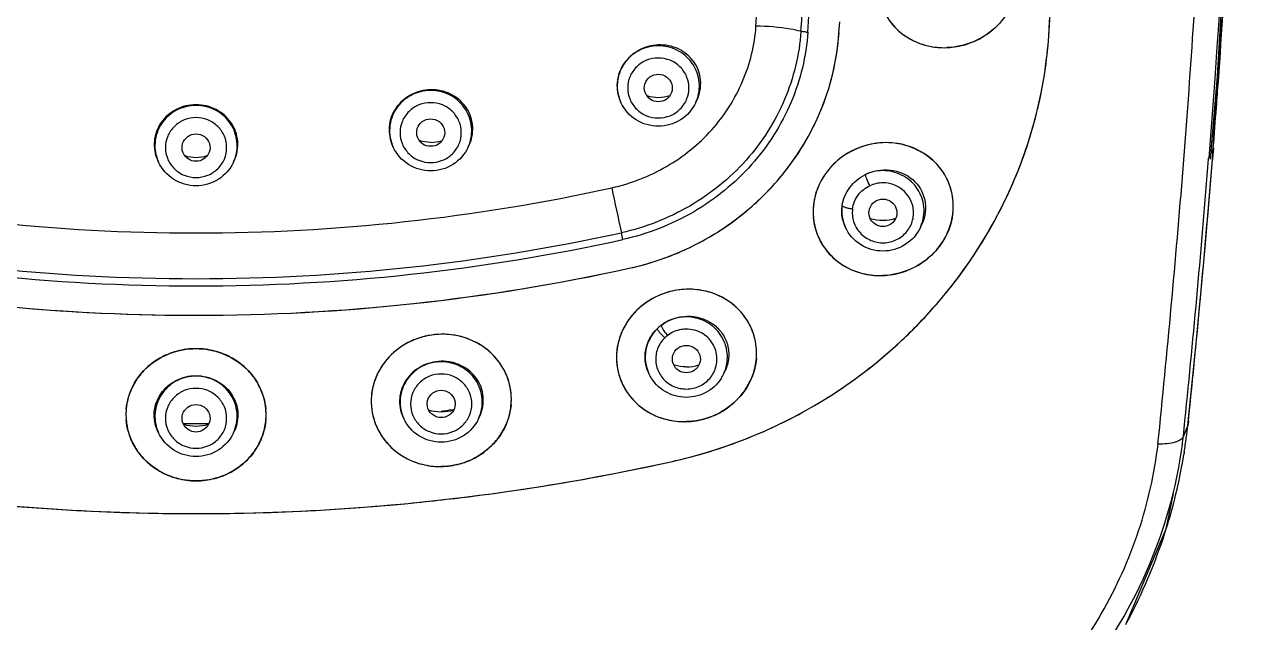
# Model space of a CAD drawing. Extents: x 0 to 3160, y 0 to 2315.
# Drawn here: x 1190.95 to 1225.71, y 975.71 to 992.81 of the extents above; entities that cross this region are included whole.
import ezdxf

# ---------------------------------------------------------------- set-up
doc = ezdxf.new("R2010")
doc.units = 0
doc.header["$LTSCALE"] = 10
doc.header["$MEASUREMENT"] = 0
doc.layers.add('DEF_LAYER_ASSEM_MEMBER', color=7, linetype='CONTINUOUS')

msp = doc.modelspace()

# ---------------------------------------------------------------- linework, layer by layer
at = {"layer": 'DEF_LAYER_ASSEM_MEMBER', "color": 7, "linetype": 'Continuous'}
for p, q in [((1224.875, 988.949), (1225.583, 1000.894)), ((1224.815, 988.954), (1225.222, 993.762)), ((1214.211, 992.564), (1214.232, 992.882)), ((1214.211, 992.564), (1214.232, 992.881)), ((1207.983, 990.572), (1207.97, 990.6)), ((1210.122, 990.572), (1210.159, 990.651)), ((1201.483, 989.296), (1201.465, 989.335)), ((1203.622, 989.296), (1203.652, 989.361)), ((1194.783, 988.869), (1194.759, 988.919)), ((1196.922, 988.869), (1196.946, 988.92)), ((1224.764, 988.958), (1224.766, 988.982)), ((1214.395, 987.005), (1214.387, 987.024)), ((1216.535, 987.005), (1216.578, 987.099)), ((1202.874, 983.95), (1202.852, 983.95)), ((1208.783, 982.825), (1208.769, 982.854)), ((1210.922, 982.825), (1210.961, 982.908)), ((1201.783, 981.541), (1201.763, 981.583)), ((1203.234, 981.794), (1203.06, 981.776)), ((1203.922, 981.541), (1203.954, 981.61)), ((1224.175, 981.346), (1224.045, 981.037)), ((1224.046, 981.042), (1224.078, 981.359)), ((1224.078, 981.359), (1224.09, 981.48)), ((1194.783, 981.132), (1194.757, 981.187)), ((1196.922, 981.132), (1196.948, 981.187)), ((1224.068, 980.58), (1224.062, 980.539))]:
    msp.add_line(p, q, dxfattribs=at)
at = {"layer": 'DEF_LAYER_ASSEM_MEMBER', "color": 9, "linetype": 'Continuous'}
for p, q in [((1224.9, 989.276), (1224.772, 988.982)), ((1224.9, 989.276), (1224.876, 988.975)), ((1224.876, 988.975), (1224.874, 988.944)), ((1224.874, 988.944), (1224.875, 988.949)), ((1224.175, 981.346), (1224.047, 981.054)), ((1224.188, 981.47), (1224.175, 981.343)), ((1224.045, 981.037), (1224.047, 981.054))]:
    msp.add_line(p, q, dxfattribs=at)
at = {"layer": 'DEF_LAYER_ASSEM_MEMBER', "color": 7, "linetype": 'Continuous'}
for points in [[(1224.176, 981.349), (1224.41, 983.684), (1224.655, 986.329), (1224.875, 988.949)], [(1222.405, 975.654), (1223.554, 978.385), (1223.766, 979.398)]]:
    msp.add_lwpolyline(points, dxfattribs=at)
for centre, radius, start, end in [((918.602, 1012.335), 302.25, 356.23239, 0.01627), ((921.495, 1012.171), 299.353, 356.2273, 357.49349), ((1217.113, 993.977), 1.809, 217.2375, 224.1462), ((1217.136, 994.001), 1.843, 224.1831, 234.2835), ((1217.232, 994.259), 2.112, 307.7654, 316.5776), ((1207.253, 993.028), 6.974, 345.1667, 356.1802), ((1217.162, 994.037), 1.887, 234.2743, 240.6065), ((1217.187, 994.085), 1.941, 240.6566, 252.1621), ((1217.206, 994.294), 2.155, 292.478, 301.8302), ((1217.21, 994.287), 2.146, 301.8466, 307.7754), ((1207.655, 993.309), 12.572, 346.5919, 356.1889), ((1217.202, 994.128), 1.986, 252.1407, 256.6483), ((1217.213, 994.236), 2.096, 271.834, 272.4439), ((1217.212, 994.277), 2.136, 272.4418, 287.0893), ((1217.207, 994.293), 2.153, 287.0944, 292.4808), ((1207.067, 993.082), 7.168, 334.358, 345.1302), ((1207.443, 993.36), 12.789, 341.7804, 346.5914), ((1206.969, 993.128), 7.275, 332.2008, 334.3676), ((1206.853, 993.192), 7.408, 323.7455, 332.1827), ((1202.549, 990.424), 0.992, 270.2103, 288.2178), ((1202.634, 989.831), 1.121, 335.3229, 337.4229), ((1215.563, 987.272), 2.153, 112.4885, 122.088), ((1215.562, 987.273), 2.152, 107.3444, 112.4953), ((1215.564, 987.269), 2.157, 92.6151, 107.3365), ((1215.559, 987.323), 2.103, 83.474, 92.5534), ((1215.559, 987.324), 2.102, 83.5368, 92.5674), ((1215.564, 987.368), 2.057, 77.2051, 83.4776), ((1215.573, 987.409), 2.015, 76.7105, 77.1858), ((1207.266, 993.418), 12.976, 337.1583, 341.7813), ((1195.853, 989.988), 0.983, 251.0988, 269.9438), ((1195.852, 989.988), 0.983, 270.0504, 288.8547), ((1215.527, 987.323), 2.092, 128.3372, 137.0456), ((1215.547, 987.298), 2.123, 122.1111, 128.353), ((890.781, 1015.281), 335.018, 354.20951, 355.49364), ((1206.768, 993.253), 7.513, 319.8865, 323.7486), ((1215.45, 987.388), 1.99, 143.8529, 152.496), ((1215.485, 987.364), 2.033, 137.0742, 143.8653), ((1215.682, 987.594), 1.798, 42.2211, 43.47), ((1215.69, 987.602), 1.787, 26.2565, 42.2166), ((1206.687, 993.322), 7.619, 313.253, 319.882), ((1215.395, 987.418), 1.927, 152.5244, 159.6638), ((1215.722, 987.62), 1.75, 24.4543, 26.1825), ((1215.704, 987.613), 1.769, 8.8437, 24.4104), ((1206.982, 993.545), 13.287, 327.8776, 337.128), ((1215.355, 987.433), 1.885, 159.6565, 168.5313), ((1215.709, 987.615), 1.764, 6.5502, 8.8141), ((1215.667, 987.611), 1.806, 355.1707, 6.509), ((1206.63, 993.384), 7.703, 308.6017, 313.2496), ((1215.276, 987.446), 1.804, 174.8079, 184.788), ((1215.272, 987.446), 1.8, 178.5951, 184.7899), ((1215.301, 987.445), 1.83, 168.5619, 178.5804), ((1215.667, 987.612), 1.806, 355.1759, 3.4945), ((1206.582, 993.443), 7.779, 302.925, 308.6025), ((1215.252, 987.445), 1.781, 184.8248, 191.295), ((1215.635, 987.614), 1.838, 349.9877, 355.1751), ((1206.557, 993.484), 7.827, 297.3423, 302.9193), ((1215.241, 987.443), 1.77, 191.3008, 202.2516), ((1215.245, 987.446), 1.774, 202.2841, 209.8247), ((1215.526, 987.648), 1.953, 333.724, 335.1514), ((1206.544, 993.507), 7.854, 292.6684, 297.3444), ((1215.256, 987.453), 1.788, 209.84, 219.3137), ((1206.843, 993.631), 13.451, 325.7494, 327.8838), ((1206.532, 993.541), 7.889, 282.3725, 292.659), ((1215.284, 987.477), 1.824, 219.33, 226.8042), ((1215.309, 987.503), 1.86, 226.8209, 236.0557), ((1215.401, 987.742), 2.11, 303.267, 318.0935), ((1215.438, 987.706), 2.058, 318.1676, 319.0161), ((1195.85, 1042.146), 57.654, 257.61327, 282.3917), ((1195.854, 1042.177), 57.685, 257.61637, 269.11564), ((1195.843, 1042.207), 57.715, 270.00833, 282.38516), ((1215.336, 987.545), 1.91, 236.0641, 243.5111), ((1215.358, 987.59), 1.96, 243.5326, 252.2871), ((1215.378, 987.778), 2.153, 287.3898, 288.2562), ((1215.376, 987.783), 2.158, 288.2745, 302.5813), ((1215.387, 987.763), 2.135, 302.619, 303.2786), ((1206.686, 993.741), 13.643, 318.6832, 325.7387), ((1215.378, 987.652), 2.025, 252.2838, 259.6598), ((1215.38, 987.666), 2.039, 259.6513, 263.5051), ((1215.385, 987.714), 2.088, 263.5322, 272.1977), ((1215.381, 987.77), 2.143, 272.2434, 287.3825), ((1209.917, 983.107), 2.129, 111.0987, 120.8333), ((1209.919, 983.104), 2.133, 106.3314, 111.1061), ((1209.923, 983.087), 2.15, 91.8783, 106.3191), ((1209.92, 983.114), 2.123, 90.7454, 91.8288), ((1209.919, 983.138), 2.099, 90.7416, 91.8292), ((1209.92, 983.136), 2.101, 76.4009, 90.7524), ((1209.934, 983.205), 2.031, 73.9975, 76.3342), ((1209.944, 983.238), 1.996, 60.8059, 74.0235), ((1209.881, 983.163), 2.062, 126.6177, 135.5902), ((1209.898, 983.141), 2.09, 120.8574, 126.6313), ((1209.977, 983.301), 1.926, 55.0201, 60.7388), ((1210.002, 983.336), 1.883, 44.568, 55.0355), ((1206.58, 993.833), 13.783, 315.3081, 318.6854), ((1195.85, 1042.075), 57.583, 269.11747, 270.00164), ((1209.808, 983.23), 1.963, 141.9571, 150.886), ((1209.836, 983.208), 2, 135.6164, 141.9649), ((1210.042, 983.377), 1.826, 37.7078, 44.526), ((1210.062, 983.392), 1.801, 27.7545, 37.7078), ((1209.754, 983.261), 1.901, 150.9097, 157.68), ((1209.88, 983.227), 1.23, 127.4595, 134.1742), ((1210.088, 983.407), 1.771, 20.7008, 27.7235), ((1210.086, 983.406), 1.773, 10.8738, 20.6911), ((1206.492, 993.921), 13.907, 309.5781, 315.3061), ((1202.854, 981.894), 2.049, 120.1453, 126.0457), ((1202.876, 981.855), 2.094, 110.3162, 120.1189), ((1202.88, 981.844), 2.105, 105.4527, 110.3255), ((1202.888, 981.812), 2.138, 90.9534, 105.428), ((1202.886, 981.852), 2.098, 90.3377, 90.9176), ((1202.886, 981.836), 2.114, 75.9002, 90.3327), ((1202.899, 981.896), 2.053, 71.7738, 75.8482), ((1202.908, 981.922), 2.025, 60.6122, 71.7906), ((1202.936, 981.974), 1.966, 54.707, 60.57), ((1209.674, 983.286), 1.817, 166.7929, 174.6795), ((1209.723, 983.274), 1.868, 157.6799, 166.7708), ((1210.083, 983.407), 1.775, 1.2031, 10.838), ((1195.835, 981.478), 2.058, 109.6309, 119.7367), ((1195.843, 981.459), 2.079, 104.7403, 109.6428), ((1195.853, 981.413), 2.126, 90.0276, 104.7036), ((1195.852, 981.413), 2.126, 75.3206, 89.9784), ((1195.862, 981.459), 2.079, 70.3336, 75.2841), ((1195.87, 981.479), 2.058, 60.2777, 70.3455), ((1202.792, 981.963), 1.956, 135.1693, 141.6645), ((1202.835, 981.919), 2.017, 126.0329, 135.1418), ((1202.959, 982.006), 1.927, 44.7938, 54.7208), ((1203.001, 982.049), 1.867, 38.088, 44.7583), ((1209.655, 983.288), 1.798, 174.6901, 184.7801), ((1209.652, 983.288), 1.795, 174.8836, 178.5464), ((1209.642, 983.288), 1.786, 178.5531, 184.8118), ((1210.072, 983.406), 1.786, 357.9484, 5.3101), ((1210.057, 983.406), 1.801, 355.1826, 1.2034), ((1210.062, 983.407), 1.796, 355.1619, 357.9435), ((1195.789, 981.552), 1.971, 125.7899, 135.2193), ((1195.811, 981.523), 2.007, 119.7677, 125.8025), ((1195.894, 981.524), 2.007, 54.2186, 60.2469), ((1195.916, 981.553), 1.97, 44.7886, 54.2313), ((1202.765, 981.985), 1.921, 141.659, 150.7641), ((1203.023, 982.067), 1.838, 28.3982, 38.0896), ((1209.638, 983.288), 1.782, 184.8136, 188.9071), ((1209.633, 983.287), 1.776, 188.9238, 200.3361), ((1209.844, 984.322), 1.303, 270.3822, 286.438), ((1209.993, 983.419), 1.866, 337.7406, 347.905), ((1210.031, 983.41), 1.827, 347.9311, 355.1484), ((1206.438, 993.988), 13.993, 305.6566, 309.5755), ((1195.721, 981.616), 1.878, 141.9328, 151.3397), ((1195.747, 981.596), 1.91, 135.2496, 141.936), ((1195.958, 981.596), 1.91, 38.1005, 44.7582), ((1195.984, 981.616), 1.878, 28.6807, 38.1038), ((1202.694, 982.022), 1.84, 157.7059, 166.9508), ((1202.717, 982.012), 1.866, 150.7887, 157.7033), ((1203.057, 982.086), 1.799, 21.2031, 28.3698), ((1203.065, 982.089), 1.791, 11.6213, 21.1948), ((1209.643, 983.292), 1.787, 200.3562, 207.4716), ((1209.88, 983.307), 1.148, 327.4645, 335.1921), ((1209.941, 983.44), 1.922, 330.9966, 337.7406), ((1206.39, 994.054), 14.075, 300.5663, 305.657), ((1195.665, 981.646), 1.814, 158.4071, 167.9164), ((1195.68, 981.639), 1.83, 151.3661, 158.4013), ((1196.025, 981.639), 1.83, 21.5889, 28.6543), ((1196.04, 981.646), 1.813, 12.0911, 21.583), ((1202.656, 982.032), 1.802, 166.9742, 175.086), ((1203.077, 982.092), 1.779, 2.5412, 11.5925), ((1203.073, 982.092), 1.783, 359.1467, 5.1927), ((1209.659, 983.301), 1.806, 207.5, 217.2772), ((1209.859, 983.496), 2.021, 315.6294, 322.0545), ((1209.903, 983.462), 1.966, 322.0473, 330.9734), ((1195.639, 981.652), 1.788, 167.9417, 176.4271), ((1196.065, 981.652), 1.788, 3.5146, 12.0657), ((1202.649, 982.033), 1.794, 175.099, 184.7919), ((1202.639, 982.033), 1.784, 178.9932, 184.8204), ((1202.642, 982.032), 1.788, 174.9041, 178.9849), ((1203.044, 982.094), 1.811, 348.6505, 355.1578), ((1203.061, 982.092), 1.795, 355.1881, 2.5326), ((1203.067, 982.092), 1.789, 355.1638, 359.1386), ((1209.686, 983.322), 1.84, 217.2776, 224.2311), ((1209.716, 983.352), 1.882, 224.27, 234.4498), ((1209.832, 983.523), 2.06, 306.7342, 315.6054), ((1206.374, 994.082), 14.107, 295.8384, 300.5631), ((1195.636, 981.652), 1.784, 174.8724, 179.9071), ((1195.644, 981.652), 1.793, 176.4398, 184.803), ((1195.637, 981.652), 1.785, 179.916, 184.8219), ((1196.069, 981.652), 1.784, 0.0259, 5.1252), ((1196.06, 981.652), 1.793, 355.1971, 3.502), ((1196.068, 981.652), 1.785, 355.1735, 0.017), ((1202.642, 982.033), 1.788, 184.8209, 189.2947), ((1202.647, 982.035), 1.793, 189.3175, 200.5728), ((1202.849, 983.005), 1.27, 253.4334, 270.1405), ((1195.856, 1050.148), 68.751, 275.8389, 276.01483), ((1202.848, 983.024), 1.289, 270.2162, 286.4658), ((1203.018, 982.101), 1.839, 338.1118, 348.6217), ((1209.744, 983.392), 1.931, 234.4362, 240.5017), ((1209.769, 983.44), 1.985, 240.5503, 252.0769), ((1209.792, 983.586), 2.135, 286.011, 291.4393), ((1209.797, 983.575), 2.123, 291.4319, 300.7057), ((1209.807, 983.557), 2.103, 300.7263, 306.7454), ((1195.65, 981.653), 1.798, 184.8239, 190.6252), ((1195.665, 981.657), 1.814, 190.6533, 201.4445), ((1195.852, 1050.145), 68.747, 269.69003, 270.31043), ((1195.853, 982.602), 1.277, 253.7199, 269.9639), ((1195.852, 982.602), 1.277, 270.0355, 286.2396), ((1196.039, 981.657), 1.814, 338.5037, 349.3194), ((1196.055, 981.653), 1.798, 349.3475, 355.1713), ((1202.667, 982.043), 1.815, 200.5869, 207.6615), ((1202.942, 982.137), 1.923, 322.0272, 331.1608), ((1202.975, 982.118), 1.884, 331.1865, 338.1091), ((1209.782, 983.476), 2.023, 252.0555, 256.1546), ((1209.795, 983.539), 2.087, 256.2207, 270.8669), ((1209.795, 983.562), 2.111, 270.8452, 271.5494), ((1209.793, 983.588), 2.136, 271.6058, 285.9925), ((1206.372, 994.086), 14.111, 291.5552, 295.8394), ((1199.816, 984.225), 24.525, 352.4256, 353.2545), ((1195.698, 981.67), 1.849, 201.4508, 208.4878), ((1196.007, 981.67), 1.849, 331.4975, 338.4974), ((1202.69, 982.056), 1.841, 207.6898, 217.2872), ((1202.723, 982.08), 1.882, 217.2851, 224.2204), ((1202.902, 982.168), 1.974, 315.4796, 322.0341), ((1206.373, 994.087), 14.112, 282.4671, 291.5512), ((1205.23, 983.503), 19.064, 351.1815, 352.4322), ((1195.726, 981.686), 1.882, 208.5156, 217.8812), ((1195.762, 981.714), 1.927, 217.8755, 224.5426), ((1195.942, 981.714), 1.927, 315.4607, 322.0755), ((1195.978, 981.687), 1.882, 322.0696, 331.4695), ((1202.752, 982.111), 1.924, 224.2561, 234.1209), ((1202.781, 982.149), 1.972, 234.1072, 240.2452), ((1202.847, 982.233), 2.059, 300.2879, 306.3367), ((1202.873, 982.198), 2.015, 306.3239, 315.4515), ((1208.87, 982.936), 15.38, 349.7558, 351.0315), ((1195.85, 1041.564), 62.741, 257.51427, 282.49047), ((1195.792, 981.745), 1.97, 224.5747, 234.0046), ((1195.913, 981.745), 1.97, 305.9498, 315.4282), ((1202.802, 982.19), 2.018, 240.2845, 251.0675), ((1202.813, 982.221), 2.051, 251.0507, 255.6834), ((1202.824, 982.269), 2.1, 255.7362, 270.4084), ((1202.821, 982.28), 2.111, 270.4745, 270.8435), ((1202.822, 982.294), 2.125, 270.8156, 285.367), ((1195.767, 1042.101), 63.284, 276.78437, 282.45809), ((1202.826, 982.275), 2.106, 285.397, 290.6668), ((1202.833, 982.258), 2.088, 290.6567, 300.2624), ((1209.674, 982.799), 14.564, 342.8565, 349.7257), ((1195.819, 981.781), 2.015, 233.9907, 240.0349), ((1195.837, 981.814), 2.052, 240.0661, 250.192), ((1195.845, 981.837), 2.077, 250.1793, 255.1222), ((1195.853, 981.873), 2.113, 255.165, 269.982), ((1195.852, 981.873), 2.113, 270.0229, 284.817), ((1195.859, 981.837), 2.077, 284.8592, 289.7828), ((1195.868, 981.814), 2.053, 289.77, 299.9295), ((1195.886, 981.782), 2.016, 299.9611, 305.9641), ((1195.841, 1041.547), 62.725, 274.99939, 276.77782), ((1195.858, 1041.526), 62.703, 265.01414, 269.0063), ((1195.852, 1041.282), 62.459, 269.00841, 271.00708), ((1195.847, 1041.476), 62.653, 271.0089, 274.99965), ((1208.721, 983.077), 15.557, 342.0026, 342.9135), ((1208.105, 983.281), 16.206, 332.1377, 341.9904)]:
    msp.add_arc(centre, radius, start, end, dxfattribs=at)
at = {"layer": 'DEF_LAYER_ASSEM_MEMBER', "color": 9, "linetype": 'Continuous'}
for centre, radius, start, end in [((917.516, 1012.03), 296.443, 356.23922, 0.01575), ((921.78, 1012.901), 304.04, 355.90271, 357.52499), ((923.777, 1011.694), 289.977, 356.22607, 356.38881), ((1213.325, 993.523), 0.937, 266.58, 269.7556), ((927.891, 1012.491), 297.915, 355.75447, 355.89729), ((1209.094, 991.047), 1.132, 335.2008, 341.6146), ((929.385, 1012.38), 296.416, 355.52943, 355.75454), ((1202.594, 989.771), 1.132, 335.2008, 341.6146), ((1195.894, 989.344), 1.132, 335.2008, 341.6146), ((902.188, 1014.794), 323.719, 354.09144, 355.41964), ((1195.85, 1042.073), 55.228, 257.5884, 282.4166), ((1247.257, 995.97), 40.301, 191.2079, 193.075), ((1215.507, 987.48), 1.132, 335.2008, 341.6146), ((1195.85, 1042.355), 56.817, 257.6564, 282.3486), ((1202.275, 985.505), 5.882, 11.3117, 13.2431), ((1195.85, 1042.041), 56.709, 257.5889, 282.416), ((1209.842, 983.224), 0.87, 127.278, 134.3545), ((1209.894, 983.3), 1.132, 335.2008, 341.6146), ((1202.81, 982.016), 1.132, 198.3854, 204.7992), ((1195.81, 981.607), 1.132, 198.3854, 204.7992), ((1211.185, 982.512), 12.944, 351.3135, 353.4586)]:
    msp.add_arc(centre, radius, start, end, dxfattribs=at)
for points, start_tangent, end_tangent in [([(1211.841, 992.756), (1212.399, 1005.379), (1210.823, 1043.993)], (0.065946, 0.997823), (-0.102544, 0.994729)), ([(1224.686, 1038.098), (1225.433, 1025.676), (1225.695, 1013.328), (1224.772, 988.982)], (0.078721, -0.996897), (-0.077894, -0.996962)), ([(1223.318, 980.817), (1224.036, 988.687), (1224.562, 996.617), (1224.978, 1012.657)], (0.101463, 0.994839), (-0.00074, 1)), ([(1207.725, 988.137), (1209.281, 988.744), (1209.972, 989.218), (1210.576, 989.791), (1211.459, 991.181), (1211.841, 992.755)], (0.976858, 0.213891), (0.065734, 0.997837)), ([(1213.125, 992.608), (1212.823, 992.669), (1211.841, 992.755)], (-0.973648, 0.228058), (-0.99996, 0.008935)), ([(1213.125, 992.608), (1212.655, 990.659), (1212.181, 989.753), (1211.561, 988.928), (1209.948, 987.614), (1208.001, 986.852)], (-0.067947, -0.997689), (-0.976475, -0.215632)), ([(1213.322, 992.586), (1212.841, 990.58), (1212.354, 989.65), (1211.713, 988.799), (1210.053, 987.443), (1208.043, 986.658)], (-0.065833, -0.997831), (-0.976873, -0.213819)), ([(1213.269, 992.587), (1213.158, 992.601), (1213.125, 992.608)], (-0.998245, 0.059212), (-0.973793, 0.227435)), ([(1209.052, 992.193), (1208.491, 992.053), (1208.066, 991.668), (1207.882, 991.131), (1207.983, 990.572)], (-1, 0), (0.419343, -0.907828)), ([(1210.169, 990.69), (1210.212, 991.225), (1210.002, 991.72), (1209.585, 992.068), (1209.052, 992.193)], (0.315224, 0.949017), (-1, 0)), ([(1209.052, 991.844), (1208.717, 991.779), (1208.434, 991.593), (1208.244, 991.316), (1208.177, 990.988), (1208.244, 990.661), (1208.434, 990.383), (1208.717, 990.197), (1209.052, 990.132)], (-1, 0), (1, 0)), ([(1209.052, 990.132), (1209.387, 990.197), (1209.671, 990.383), (1209.861, 990.661), (1209.927, 990.988), (1209.861, 991.316), (1209.671, 991.593), (1209.387, 991.779), (1209.052, 991.844)], (1, 0), (-1, 0)), ([(1202.552, 990.917), (1201.991, 990.777), (1201.566, 990.392), (1201.382, 989.854), (1201.483, 989.296)], (-1, 0), (0.419343, -0.907828)), ([(1203.669, 989.414), (1203.712, 989.948), (1203.502, 990.444), (1203.085, 990.792), (1202.552, 990.917)], (0.315224, 0.949017), (-1, 0)), ([(1195.852, 990.49), (1195.291, 990.35), (1194.866, 989.964), (1194.682, 989.427), (1194.783, 988.869)], (-1, 0), (0.419343, -0.907828)), ([(1196.969, 988.987), (1197.012, 989.521), (1196.802, 990.017), (1196.385, 990.365), (1195.852, 990.49)], (0.315224, 0.949017), (-1, 0)), ([(1202.552, 990.568), (1202.217, 990.503), (1201.934, 990.317), (1201.744, 990.039), (1201.677, 989.712), (1201.744, 989.384), (1201.934, 989.107), (1202.217, 988.921), (1202.552, 988.856)], (-1, 0), (1, 0)), ([(1202.552, 988.856), (1202.887, 988.921), (1203.171, 989.107), (1203.361, 989.384), (1203.427, 989.712), (1203.361, 990.039), (1203.171, 990.317), (1202.887, 990.503), (1202.552, 990.568)], (1, 0), (-1, 0)), ([(1195.852, 990.141), (1195.517, 990.076), (1195.234, 989.89), (1195.044, 989.612), (1194.977, 989.285), (1195.044, 988.957), (1195.234, 988.679), (1195.517, 988.494), (1195.852, 988.429)], (-1, 0), (1, 0)), ([(1195.852, 988.429), (1196.187, 988.494), (1196.471, 988.679), (1196.661, 988.957), (1196.727, 989.285), (1196.661, 989.612), (1196.471, 989.89), (1196.187, 990.076), (1195.852, 990.141)], (1, 0), (-1, 0)), ([(1215.465, 988.626), (1214.963, 988.516)], (-1, 0), (-0.907429, -0.420205)), ([(1215.091, 988.194), (1215.004, 988.39), (1214.976, 988.467), (1214.963, 988.516)], (-0.435651, 0.900116), (-0.130118, 0.991499)), ([(1216.582, 987.123), (1216.625, 987.657), (1216.415, 988.153), (1215.998, 988.501), (1215.465, 988.626)], (0.315224, 0.949017), (-1, 0)), ([(1214.598, 987.534), (1214.757, 987.927), (1215.091, 988.194)], (0.137486, 0.990504), (0.906783, 0.421597)), ([(1215.465, 988.277), (1215.091, 988.194)], (-1, 0), (-0.907429, -0.420205)), ([(1216.324, 987.582), (1216.022, 988.081), (1215.465, 988.277)], (-0.192855, 0.981227), (-1, 0)), ([(1214.302, 987.63), (1214.395, 987.005)], (-0.135637, -0.990759), (0.419252, -0.90787)), ([(1214.302, 987.63), (1214.331, 987.604), (1214.397, 987.577), (1214.49, 987.553), (1214.598, 987.534)], (0.367756, -0.929922), (0.99153, -0.129875)), ([(1214.598, 987.534), (1214.629, 987.168), (1214.815, 986.848), (1215.121, 986.634), (1215.49, 986.565), (1215.855, 986.654), (1216.148, 986.885), (1216.314, 987.215), (1216.324, 987.582)], (-0.135637, -0.990759), (-0.192855, 0.981227)), ([(1209.852, 984.446), (1209.471, 984.384), (1209.131, 984.204)], (-1, 0), (-0.795692, -0.605702)), ([(1210.969, 982.943), (1211.012, 983.477), (1210.802, 983.972), (1210.385, 984.321), (1209.852, 984.446)], (0.315224, 0.949017), (-1, 0)), ([(1209.022, 984.109), (1208.698, 983.504), (1208.783, 982.825)], (-0.714928, -0.699198), (0.419078, -0.90795)), ([(1209.022, 984.109), (1209.043, 984.067), (1209.09, 984.002), (1209.234, 983.846)], (0.224563, -0.974459), (0.714821, -0.699308)), ([(1209.315, 983.916), (1209.191, 984.089), (1209.15, 984.158), (1209.131, 984.204)], (-0.622603, 0.782538), (-0.191465, 0.9815)), ([(1209.852, 984.096), (1209.708, 984.085), (1209.315, 983.916)], (-1, 0), (-0.795692, -0.605702)), ([(1210.626, 982.84), (1210.727, 983.264), (1210.602, 983.682), (1210.283, 983.986), (1209.852, 984.096)], (0.47648, 0.879185), (-1, 0)), ([(1209.234, 983.846), (1209.032, 983.538), (1208.98, 983.177), (1209.086, 982.827), (1209.332, 982.552), (1209.673, 982.403), (1210.046, 982.406), (1210.384, 982.561), (1210.626, 982.84)], (-0.714928, -0.699198), (0.47648, 0.879185)), ([(1202.852, 983.162), (1202.319, 983.037), (1201.903, 982.689), (1201.693, 982.194), (1201.736, 981.659)], (-1, 0), (0.315224, -0.949017)), ([(1203.922, 981.541), (1204.023, 982.1), (1203.839, 982.637), (1203.414, 983.022), (1202.852, 983.162)], (0.419343, 0.907828), (-1, 0)), ([(1195.852, 982.753), (1195.319, 982.628), (1194.903, 982.28), (1194.693, 981.784), (1194.736, 981.25)], (-1, 0), (0.315224, -0.949017)), ([(1196.922, 981.132), (1197.023, 981.69), (1196.839, 982.228), (1196.414, 982.613), (1195.852, 982.753)], (0.419343, 0.907828), (-1, 0)), ([(1202.852, 982.813), (1202.517, 982.748), (1202.234, 982.562), (1202.044, 982.285), (1201.977, 981.957), (1202.044, 981.63), (1202.234, 981.352), (1202.517, 981.166), (1202.852, 981.101)], (-1, 0), (1, 0)), ([(1202.852, 981.101), (1203.187, 981.166), (1203.471, 981.352), (1203.661, 981.63), (1203.727, 981.957), (1203.661, 982.285), (1203.471, 982.562), (1203.187, 982.748), (1202.852, 982.813)], (1, 0), (-1, 0)), ([(1195.852, 982.404), (1195.517, 982.339), (1195.234, 982.153), (1195.044, 981.875), (1194.977, 981.548), (1195.044, 981.22), (1195.234, 980.943), (1195.517, 980.757), (1195.852, 980.692)], (-1, 0), (1, 0)), ([(1195.852, 980.692), (1196.187, 980.757), (1196.471, 980.942), (1196.661, 981.22), (1196.727, 981.548), (1196.661, 981.875), (1196.471, 982.153), (1196.187, 982.339), (1195.852, 982.404)], (1, 0), (-1, 0)), ([(1223.318, 980.817), (1223.585, 980.831), (1223.815, 980.876), (1223.972, 980.948), (1224.045, 981.038)], (0.999978, -0.006628), (0.293196, 0.956052)), ([(1208.636, 967.639), (1209.952, 967.878), (1211.259, 968.166), (1212.54, 968.559), (1213.78, 969.069), (1216.128, 970.359), (1218.287, 971.939), (1220.184, 973.806), (1221.701, 975.961), (1222.766, 978.33), (1223.323, 980.817)], (0.985694, 0.168545), (0.122994, 0.992407)), ([(1220.829, 973.703), (1222.892, 976.952), (1223.981, 980.557)], (0.641625, 0.767019), (0.150988, 0.988536))]:
    msp.add_spline(points, degree=3, dxfattribs=dict(at, start_tangent=start_tangent, end_tangent=end_tangent))
at = {"layer": 'DEF_LAYER_ASSEM_MEMBER', "color": 7, "linetype": 'Continuous'}
for points, start_tangent, end_tangent in [([(1215.316, 993.811), (1215.513, 993.133), (1215.955, 992.587), (1216.579, 992.242), (1217.303, 992.142)], (0.083606, -0.996499), (0.999136, 0.041549)), ([(1219.305, 993.989), (1219.107, 993.293), (1218.658, 992.702), (1218.026, 992.301), (1217.303, 992.142)], (-0.083878, -0.996476), (-0.999136, -0.041549)), ([(1208.222, 985.835), (1210.5, 986.722), (1212.382, 988.261), (1213.665, 990.284), (1214.211, 992.564)], (0.976823, 0.214047), (0.065837, 0.99783)), ([(1209.419, 980.308), (1213.516, 981.916), (1216.904, 984.701), (1219.215, 988.359), (1220.199, 992.474)], (0.976466, 0.215671), (0.065808, 0.997832)), ([(1209.052, 992.22), (1208.489, 992.063), (1208.062, 991.672), (1207.875, 991.141), (1207.97, 990.6)], (-0.999239, -0.038999), (0.41926, -0.907866)), ([(1210.159, 990.651), (1210.258, 991.213), (1210.064, 991.739), (1209.627, 992.103), (1209.052, 992.22)], (0.419549, 0.907733), (-0.999239, -0.038999)), ([(1216.743, 992.195), (1217.281, 992.141)], (0.972959, -0.230978), (0.999522, 0.030912)), ([(1208.829, 990.664), (1208.675, 990.857), (1208.67, 991.102), (1208.814, 991.303), (1209.052, 991.379)], (-0.834959, 0.550312), (1, 0)), ([(1209.052, 991.379), (1209.29, 991.303), (1209.435, 991.102), (1209.429, 990.857), (1209.276, 990.664)], (1, 0), (-0.834976, -0.550286)), ([(1202.552, 990.939), (1201.985, 990.791), (1201.556, 990.406), (1201.369, 989.878), (1201.465, 989.335)], (-0.999802, -0.019892), (0.419246, -0.907873)), ([(1203.67, 989.4), (1203.747, 989.947), (1203.546, 990.458), (1203.115, 990.816), (1202.552, 990.939)], (0.3839, 0.923375), (-0.999802, -0.019892)), ([(1209.052, 990.71), (1208.734, 990.761)], (-0.999987, -0.005008), (-0.946313, 0.323253)), ([(1209.052, 990.597), (1208.829, 990.664)], (-1, 0), (-0.834959, 0.550312)), ([(1209.38, 990.767), (1209.052, 990.71)], (-0.942794, -0.333375), (-0.999987, -0.005008)), ([(1209.276, 990.664), (1209.052, 990.597)], (-0.834976, -0.550286), (-1, 0)), ([(1195.852, 990.511), (1195.282, 990.372), (1194.851, 989.993), (1194.662, 989.468), (1194.759, 988.919)], (-1, -0.000009), (0.419544, -0.907735)), ([(1196.946, 988.919), (1197.043, 989.468), (1196.854, 989.994), (1196.423, 990.372), (1195.852, 990.511)], (0.419535, 0.907739), (-1, -0.000009)), ([(1209.052, 989.895), (1208.417, 990.078), (1207.983, 990.572)], (-1, 0), (-0.419196, 0.907896)), ([(1210.122, 990.572), (1209.688, 990.078), (1209.052, 989.895)], (-0.419196, -0.907896), (-1, 0)), ([(1202.329, 989.387), (1202.175, 989.581), (1202.17, 989.826), (1202.314, 990.026), (1202.552, 990.103)], (-0.834959, 0.550312), (1, 0)), ([(1202.552, 990.103), (1202.79, 990.026), (1202.935, 989.826), (1202.929, 989.581), (1202.776, 989.387)], (1, 0), (-0.834976, -0.550286)), ([(1195.629, 988.96), (1195.475, 989.154), (1195.47, 989.399), (1195.614, 989.599), (1195.852, 989.676)], (-0.834959, 0.550312), (1, 0)), ([(1195.852, 989.676), (1196.09, 989.599), (1196.235, 989.399), (1196.229, 989.154), (1196.076, 988.96)], (1, 0), (-0.834976, -0.550286)), ([(1202.552, 988.618), (1201.917, 988.802), (1201.483, 989.296)], (-1, 0), (-0.419196, 0.907896)), ([(1202.552, 989.432), (1202.232, 989.486)], (-0.999997, -0.002555), (-0.944937, 0.327254)), ([(1202.552, 989.321), (1202.329, 989.387)], (-1, 0), (-0.834959, 0.550312)), ([(1202.776, 989.387), (1202.552, 989.321)], (-0.834976, -0.550286), (-1, 0)), ([(1203.622, 989.296), (1203.188, 988.802), (1202.552, 988.618)], (-0.419196, -0.907896), (-1, 0)), ([(1215.465, 989.424), (1214.747, 989.266), (1214.121, 988.871), (1213.677, 988.291), (1213.479, 987.609)], (-0.999005, -0.044607), (-0.090212, -0.995923)), ([(1217.47, 987.722), (1217.316, 988.341), (1216.956, 988.863), (1216.43, 989.233), (1215.796, 989.413)], (-0.061282, 0.99812), (-0.993595, 0.112996)), ([(1216.036, 989.371), (1216.173, 989.333), (1216.559, 989.166)], (0.97322, -0.229874), (0.868521, -0.495652)), ([(1195.852, 988.191), (1195.217, 988.375), (1194.783, 988.869)], (-1, 0), (-0.419196, 0.907896)), ([(1195.852, 988.893), (1195.629, 988.96)], (-1, 0), (-0.834959, 0.550312)), ([(1196.076, 988.96), (1195.852, 988.893)], (-0.834976, -0.550286), (-1, 0)), ([(1196.922, 988.869), (1196.488, 988.375), (1195.852, 988.191)], (-0.419196, -0.907896), (-1, 0)), ([(1216.559, 989.166), (1216.986, 988.831)], (0.868521, -0.495652), (0.687972, -0.725737)), ([(1214.302, 987.63), (1214.521, 988.145), (1214.963, 988.516)], (0.14913, 0.988818), (0.893886, 0.448294)), ([(1214.963, 988.516), (1215.677, 988.644), (1216.315, 988.369), (1216.659, 987.789), (1216.578, 987.099)], (0.893886, 0.448294), (-0.419573, -0.907722)), ([(1215.242, 987.096), (1215.088, 987.29), (1215.083, 987.535), (1215.227, 987.735), (1215.465, 987.812)], (-0.834959, 0.550312), (1, 0)), ([(1215.465, 987.812), (1215.703, 987.735), (1215.848, 987.535), (1215.842, 987.29), (1215.689, 987.096)], (1, 0), (-0.834976, -0.550286)), ([(1214.387, 987.024), (1214.289, 987.474), (1214.302, 987.63)], (-0.419089, 0.907945), (0.14913, 0.988818)), ([(1213.478, 987.296), (1213.674, 986.622), (1214.115, 986.077), (1214.739, 985.73), (1215.465, 985.628)], (0.083692, -0.996492), (0.999274, 0.038107)), ([(1215.465, 987.2), (1215.108, 987.249)], (-0.999971, -0.007551), (-0.960962, 0.276681)), ([(1217.466, 987.459), (1217.27, 986.769), (1216.822, 986.182), (1216.19, 985.784), (1215.465, 985.628)], (-0.083939, -0.996471), (-0.999274, -0.038107)), ([(1215.827, 987.255), (1215.465, 987.2)], (-0.958666, -0.284535), (-0.999971, -0.007551)), ([(1217.298, 986.827), (1217.445, 987.295)], (0.420214, 0.907425), (0.173757, 0.984788)), ([(1216.535, 987.005), (1216.101, 986.511), (1215.465, 986.327), (1214.829, 986.511), (1214.395, 987.005)], (-0.419196, -0.907896), (-0.419196, 0.907896)), ([(1215.465, 987.029), (1215.242, 987.096)], (-1, 0), (-0.834959, 0.550312)), ([(1215.689, 987.096), (1215.465, 987.029)], (-0.834976, -0.550286), (-1, 0)), ([(1216.992, 986.356), (1217.277, 986.784)], (0.655846, 0.754895), (0.442689, 0.896675)), ([(1209.852, 985.236), (1209.129, 985.085), (1208.502, 984.697), (1208.06, 984.124), (1207.864, 983.448)], (-0.99949, -0.031925), (-0.089122, -0.996021)), ([(1211.85, 983.571), (1211.655, 984.23), (1211.223, 984.769), (1210.61, 985.12), (1209.893, 985.237)], (-0.092641, 0.9957), (-0.999915, -0.013019)), ([(1209.131, 984.204), (1209.874, 984.465), (1210.606, 984.245), (1210.87, 983.98), (1211.027, 983.646), (1211.059, 983.275), (1210.961, 982.908)], (0.793703, 0.608305), (-0.419629, -0.907696)), ([(1208.769, 982.854), (1208.692, 983.509), (1209.022, 984.109)], (-0.41908, 0.907949), (0.717063, 0.697009)), ([(1202.852, 983.95), (1202.125, 983.809), (1201.497, 983.429), (1201.056, 982.863), (1200.861, 982.191)], (-0.999872, -0.016016), (-0.088775, -0.996052)), ([(1204.848, 982.253), (1204.654, 982.916), (1204.218, 983.464), (1203.599, 983.826), (1202.874, 983.95)], (-0.090514, 0.995895), (-0.999983, -0.005895)), ([(1193.859, 981.811), (1194.054, 982.48), (1194.494, 983.038), (1195.122, 983.409), (1195.852, 983.539)], (0.089343, 0.996001), (1, 0.000051)), ([(1195.852, 983.539), (1196.583, 983.409), (1197.211, 983.038), (1197.65, 982.48), (1197.846, 981.811)], (1, 0.000051), (0.089301, -0.996005)), ([(1209.629, 982.916), (1209.475, 983.11), (1209.47, 983.355), (1209.614, 983.555), (1209.852, 983.632)], (-0.834959, 0.550312), (1, 0)), ([(1209.852, 983.632), (1210.09, 983.555), (1210.235, 983.355), (1210.229, 983.11), (1210.076, 982.916)], (1, 0), (-0.834976, -0.550286)), ([(1202.852, 983.177), (1202.284, 983.03), (1201.855, 982.646), (1201.668, 982.123), (1201.763, 981.584)], (-0.999786, -0.020675), (0.419307, -0.907845)), ([(1203.954, 981.611), (1204.051, 982.162), (1203.86, 982.683), (1203.427, 983.051), (1202.852, 983.177)], (0.419633, 0.907694), (-0.999786, -0.020675)), ([(1207.863, 983.138), (1208.057, 982.467), (1208.497, 981.918), (1209.122, 981.563), (1209.852, 981.452)], (0.083745, -0.996487), (0.999628, 0.027288)), ([(1209.852, 983.02), (1209.51, 983.065)], (-0.999985, -0.005416), (-0.963939, 0.266123)), ([(1211.852, 983.255), (1211.657, 982.573), (1211.212, 981.994), (1210.581, 981.602), (1209.852, 981.452)], (-0.083941, -0.996471), (-0.999628, -0.027288)), ([(1194.757, 981.187), (1194.661, 981.731), (1194.85, 982.253), (1195.28, 982.629), (1195.852, 982.767)], (-0.419469, 0.90777), (1, 0.000065)), ([(1195.852, 982.767), (1196.424, 982.629), (1196.855, 982.253), (1197.044, 981.731), (1196.948, 981.187)], (1, 0.000065), (-0.419314, -0.907841)), ([(1210.848, 982.689), (1210.386, 982.273), (1209.774, 982.149), (1209.184, 982.352), (1208.783, 982.825)], (-0.537597, -0.843202), (-0.419196, 0.907896)), ([(1209.852, 982.849), (1209.629, 982.916)], (-1, 0), (-0.834959, 0.550312)), ([(1210.076, 982.916), (1209.852, 982.849)], (-0.834976, -0.550286), (-1, 0)), ([(1202.629, 981.633), (1202.475, 981.826), (1202.47, 982.071), (1202.614, 982.272), (1202.852, 982.348)], (-0.834959, 0.550312), (1, 0)), ([(1202.852, 982.348), (1203.09, 982.272), (1203.235, 982.071), (1203.229, 981.826), (1203.076, 981.633)], (1, 0), (-0.834976, -0.550286)), ([(1195.629, 981.223), (1195.475, 981.417), (1195.47, 981.662), (1195.614, 981.862), (1195.852, 981.939)], (-0.834959, 0.550312), (1, 0)), ([(1195.852, 981.939), (1196.09, 981.862), (1196.235, 981.662), (1196.229, 981.417), (1196.076, 981.223)], (1, 0), (-0.834976, -0.550286)), ([(1204.849, 981.941), (1204.656, 981.265), (1204.214, 980.694), (1203.583, 980.31), (1202.852, 980.169)], (-0.08389, -0.996475), (-0.999906, -0.013691)), ([(1200.861, 981.883), (1201.054, 981.212), (1201.493, 980.656), (1202.12, 980.29), (1202.852, 980.169)], (0.083806, -0.996482), (0.999906, 0.013691)), ([(1202.852, 981.566), (1202.629, 981.633)], (-1, 0), (-0.834959, 0.550312)), ([(1203.076, 981.633), (1202.852, 981.566)], (-0.834976, -0.550286), (-1, 0)), ([(1195.852, 979.759), (1195.12, 979.891), (1194.491, 980.266), (1194.051, 980.829), (1193.858, 981.502)], (-1, -0.00004), (-0.083824, 0.996481)), ([(1195.852, 981.156), (1195.629, 981.223)], (-1, 0), (-0.834959, 0.550312)), ([(1197.847, 981.502), (1197.654, 980.829), (1197.214, 980.266), (1196.585, 979.891), (1195.852, 979.759)], (-0.08382, -0.996481), (-1, -0.00004)), ([(1196.076, 981.223), (1195.852, 981.156)], (-0.834976, -0.550286), (-1, 0)), ([(1202.852, 980.864), (1202.217, 981.047), (1201.783, 981.541)], (-1, 0), (-0.419196, 0.907896)), ([(1203.922, 981.541), (1203.488, 981.047), (1202.852, 980.864)], (-0.419196, -0.907896), (-1, 0)), ([(1195.852, 980.454), (1195.217, 980.638), (1194.783, 981.132)], (-1, 0), (-0.419196, 0.907896)), ([(1196.922, 981.132), (1196.488, 980.638), (1195.852, 980.454)], (-0.419196, -0.907896), (-1, 0))]:
    msp.add_spline(points, degree=3, dxfattribs=dict(at, start_tangent=start_tangent, end_tangent=end_tangent))

doc.saveas('drawing.dxf')
